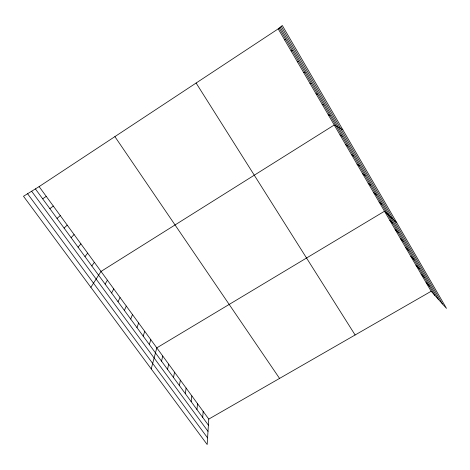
<?xml version="1.0" encoding="UTF-8"?>
<svg xmlns="http://www.w3.org/2000/svg" width="470" height="470" viewBox="0 0 470 470"><rect width="100%" height="100%" fill="white"/><g stroke="black" fill="none" stroke-linecap="round" stroke-linejoin="round"><path stroke-width="0.7" d="M39.116 186.608L208.774 419.093L207.17 444.52L23.5 196.272L39.116 186.608L278.205 28.87L282.311 25.48L446.5 308.408L431.149 291.283L278.205 28.87M202.693 417.384L203.175 411.42M196.948 409.54L197.529 403.689M191.161 401.639L191.842 395.893M185.327 393.672L186.114 388.044M179.446 385.641L180.339 380.13M173.524 377.545L174.523 372.158M167.549 369.391L168.66 364.121M161.533 361.171L162.749 356.025M151.222 368.897L156.792 347.865L384.495 211.236L396.745 222.668M149.348 344.528L150.788 339.64M143.186 336.109L144.742 331.35M136.97 327.619L138.644 322.99M130.701 319.06L132.493 314.571M124.386 310.435L126.301 306.076M118.017 301.734L120.056 297.522M111.596 292.969L113.758 288.891M105.127 284.127L107.413 280.196M90.869 287.323L101.015 271.431L334.235 124.996L342.818 129.744M91.815 265.95L94.364 262.319M84.976 256.608L87.667 253.136M78.079 247.185L80.905 243.871M71.123 237.685L74.09 234.53M64.102 228.097L67.21 225.112M57.023 218.427L60.277 215.607M49.879 208.674L53.286 206.025M42.676 198.828L46.23 196.36M208.774 419.093L431.149 291.283M284.661 39.944L285.76 39.374M291.053 50.919L292.281 50.572M297.392 61.787L298.738 61.664M303.673 72.562L305.136 72.656M309.895 83.237L311.481 83.548M316.057 93.818L317.761 94.335M322.173 104.305L323.989 105.027M328.23 114.698L330.157 115.626M340.01 134.908L342.148 136.224M345.738 144.737L347.976 146.235M351.413 154.477L353.757 156.163M357.041 164.136L359.485 166.004M362.629 173.718L365.166 175.757M368.163 183.212L370.801 185.427M373.65 192.635L376.382 195.021M379.096 201.977L381.916 204.526M389.853 220.424L392.849 223.303M395.164 229.536L398.249 232.579M400.428 238.572L403.601 241.768M405.651 247.537L408.912 250.886M410.833 256.432L414.176 259.928M415.974 265.25L419.399 268.899M421.073 273.998L424.575 277.793M426.131 282.676L429.715 286.612M27.583 193.74L207.587 437.905M31.631 191.237L207.999 431.331M35.403 188.899L208.392 425.168M114.892 136.617L279.556 378.409M196.113 83.031L355.114 334.981M279.18 28.071L434.809 295.366M281.236 26.373L442.493 303.943M280.167 27.254L438.522 299.507"/></g></svg>
